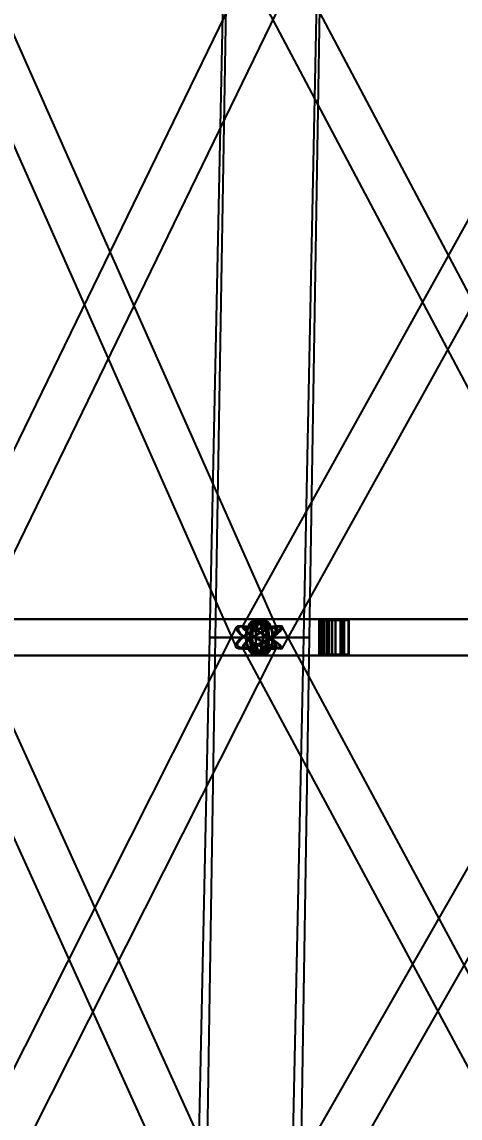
# Model space of a CAD drawing. Header units: millimetres. Extents: x -123812 to 252100, y -3000 to 639000.
# Drawn here: x -11181 to -6279, y 282124 to 294384 of the extents above; entities that cross this region are included whole.
import ezdxf

# ---------------------------------------------------------------- set-up
doc = ezdxf.new("R2010")
doc.units = ezdxf.units.MM
doc.layers.add('D-STR-DIM', color=7, linetype='Continuous', lineweight=13)
doc.layers.add('D-STR-STRC', color=7, linetype='Continuous', lineweight=25)
doc.styles.add('OpenSansCondensed-Light', font='OpenSansCondensed-Light.ttf')
doc.styles.add('TOWER_UNICODE', font='Arial Unicode.ttf')
doc.dimstyles.new('EZDXF', dxfattribs={"dimtxt": 0.25, "dimasz": 0.175, "dimexe": 0.375, "dimexo": 0.125, "dimgap": 0.1, "dimtad": 1, "dimlfac": 100, "dimzin": 12, "dimdsep": 46, "dimtxsty": 'OpenSansCondensed-Light', "dimblk": 'ARCHTICK', "dimcen": 2.5, "dimazin": 3, "dimtfac": 0.5, "dimtmove": 2, "dimatfit": 3})

# ---------------------------------------------------------------- blocks, each defined once
blk = doc.blocks.new('_ARCHTICK')
at = {"color": 0, "linetype": 'BYBLOCK', "const_width": 0.15}
blk.add_lwpolyline([(-0.5, -0.5), (0.5, 0.5)], dxfattribs=at)

msp = doc.modelspace()

# ---------------------------------------------------------------- linework, layer by layer
at = {"layer": 'D-STR-STRC'}
for points in [[(-8594.4, 295111.5), (-12243, 287611.5), (-12243.8, 287591.1), (-12229, 287564.4), (-12199.6, 287533.3), (-12157.7, 287500), (-12105.9, 287466.7), (-12048, 287435.6), (-11987.8, 287408.9), (-11929.5, 287388.5), (-11876.9, 287375.6), (-11833.8, 287371.2), (-11803, 287375.6), (-11786.6, 287388.5), (-8138, 294888.5)], [(-12112.4, 294888.6), (-8783, 287388.6), (-8759.5, 287375.8), (-8722.1, 287371.4), (-8673.4, 287375.8), (-8616.8, 287388.6), (-8556, 287409.1), (-8495.3, 287435.7), (-8438.7, 287466.7), (-8390.2, 287500), (-8353, 287533.3), (-8329.7, 287564.3), (-8321.9, 287590.9), (-8330, 287611.4), (-11659.3, 295111.4)], [(-4551.5, 295124.2), (-8713.3, 287624.2), (-8712.6, 287611.4), (-8697, 287590.9), (-8667.3, 287564.3), (-8625.7, 287533.3), (-8575, 287500), (-8518.6, 287466.7), (-8460.3, 287435.7), (-8404.3, 287409.1), (-8354.2, 287388.6), (-8313.4, 287375.8), (-8284.9, 287371.4), (-8270.4, 287375.8), (-4108.6, 294875.8)], [(-4200.9, 287611.5), (-8174.5, 295111.5), (-8181.4, 295124.4), (-8203.3, 295128.8), (-8238.6, 295124.4), (-8284.9, 295111.5), (-8339.1, 295091.1), (-8397.5, 295064.4), (-8456.1, 295033.3), (-8510.9, 295000), (-8558.1, 294966.7), (-8594.6, 294935.6), (-8617.9, 294908.9), (-8626.4, 294888.5), (-4652.8, 287388.5)], [(-12116.9, 279886.4), (-8329.4, 287386.4), (-8329.5, 287407.2), (-8345.2, 287434.4), (-8375.2, 287466), (-8417.6, 287500), (-8469.5, 287534), (-8527.3, 287565.6), (-8587.1, 287592.8), (-8644.8, 287613.6), (-8696.4, 287626.7), (-8738.6, 287631.2), (-8768.4, 287626.7), (-8783.7, 287613.6), (-12571.2, 280113.6)], [(-8385.8, 280113.7), (-11789.5, 287613.7), (-11813.6, 287626.8), (-11851.4, 287631.3), (-11900.3, 287626.8), (-11957.1, 287613.7), (-12017.7, 287592.8), (-12078.2, 287565.6), (-12134.3, 287534), (-12182.4, 287500), (-12218.9, 287466), (-12241.6, 287434.4), (-12248.8, 287407.2), (-12240.1, 287386.3), (-8836.4, 279886.3)], [(-12111.8, 287296.8), (-8556.5, 287296.8), (-8524.9, 287303.7), (-8495.4, 287324), (-8470.1, 287356.3), (-8450.6, 287398.4), (-8438.4, 287447.4), (-8434.2, 287500), (-8438.4, 287552.6), (-8450.6, 287601.6), (-8470.1, 287643.7), (-8495.4, 287676), (-8524.9, 287696.3), (-8556.5, 287703.2), (-12111.8, 287703.2)], [(-12014.8, 287296.8), (-8491.8, 287296.8), (-8459.6, 287303.7), (-8429.5, 287324), (-8403.7, 287356.3), (-8383.9, 287398.4), (-8371.5, 287447.4), (-8367.2, 287500), (-8371.5, 287552.6), (-8383.9, 287601.6), (-8403.7, 287643.7), (-8429.5, 287676), (-8459.6, 287696.3), (-8491.8, 287703.2), (-12014.8, 287703.2)], [(-8495.8, 279873.2), (-4206.9, 287373.2), (-4207.8, 287386.3), (-4223.6, 287407.2), (-4253.3, 287434.4), (-4294.8, 287466), (-4345.3, 287500), (-4401.4, 287534), (-4459.2, 287565.6), (-4514.8, 287592.8), (-4564.5, 287613.7), (-4604.7, 287626.8), (-4632.8, 287631.3), (-4646.9, 287626.8), (-8935.9, 280126.8)], [(-4230.2, 280113.6), (-8266.4, 287613.6), (-8274.7, 287626.7), (-8297.8, 287631.2), (-8334.1, 287626.7), (-8381.1, 287613.6), (-8435.7, 287592.8), (-8494.1, 287565.6), (-8552.4, 287534), (-8606.5, 287500), (-8652.9, 287466), (-8688.2, 287434.4), (-8710.2, 287407.2), (-8717.2, 287386.4), (-4681, 279886.4)], [(-4426.9, 287703.2), (-8556.5, 287703.2), (-8576.4, 287696.3), (-8594.9, 287676), (-8610.8, 287643.7), (-8623, 287601.6), (-8630.6, 287552.6), (-8633.2, 287500), (-8630.6, 287447.4), (-8623, 287398.4), (-8610.8, 287356.3), (-8594.9, 287324), (-8576.4, 287303.7), (-8556.5, 287296.8), (-4426.9, 287296.8)], [(-4394.6, 287703.2), (-8491.8, 287703.2), (-8512.4, 287696.3), (-8531.5, 287676), (-8548, 287643.7), (-8560.6, 287601.6), (-8568.5, 287552.6), (-8571.2, 287500), (-8568.5, 287447.4), (-8560.6, 287398.4), (-8548, 287356.3), (-8531.5, 287324), (-8512.4, 287303.7), (-8491.8, 287296.8), (-4394.6, 287296.8)]]:
    msp.add_lwpolyline(points, dxfattribs=at)
for points in [[(-9084.2, 287500), (-8028.8, 287500), (-7873.4, 295000), (-8927.4, 295000)], [(-9019.5, 287500), (-7964.1, 287500), (-7839.2, 295000), (-8893.2, 295000)], [(-14965.4, 287300), (-7608.6, 287300), (-7608.6, 287700), (-14965.4, 287700)], [(-13549.6, 287300), (-7579.2, 287300), (-7579.2, 287700), (-13549.6, 287700)], [(-13422.5, 287300), (-7518.6, 287300), (-7518.6, 287700), (-13422.5, 287700)], [(-8390.2, 287500), (-8438.7, 287466.7), (-8495.3, 287435.7), (-8556, 287409.1), (-8616.8, 287388.6), (-8673.4, 287375.8), (-8722.1, 287371.4), (-8759.5, 287375.8), (-8783, 287388.6), (-8791.2, 287409.1), (-8783.3, 287435.7), (-8760, 287466.7), (-8722.8, 287500), (-8674.3, 287533.3), (-8617.7, 287564.3), (-8557, 287590.9), (-8496.3, 287611.4), (-8439.6, 287624.2), (-8390.9, 287628.6), (-8353.5, 287624.2), (-8330, 287611.4), (-8321.9, 287590.9), (-8329.7, 287564.3), (-8353, 287533.3)], [(-8695.4, 287500), (-8643.5, 287466), (-8585.8, 287434.4), (-8526, 287407.2), (-8468.3, 287386.4), (-8416.6, 287373.3), (-8374.4, 287368.8), (-8344.7, 287373.3), (-8329.4, 287386.4), (-8329.5, 287407.2), (-8345.2, 287434.4), (-8375.2, 287466), (-8417.6, 287500), (-8469.5, 287534), (-8527.3, 287565.6), (-8587.1, 287592.8), (-8644.8, 287613.6), (-8696.4, 287626.7), (-8738.6, 287631.2), (-8768.4, 287626.7), (-8783.7, 287613.6), (-8783.5, 287592.8), (-8767.8, 287565.6), (-8737.8, 287534)], [(-8406.6, 287500), (-8450.3, 287470), (-8501.3, 287442), (-8556.1, 287418), (-8610.8, 287399.6), (-8661.9, 287388), (-8705.8, 287384), (-8739.5, 287388), (-8760.7, 287399.6), (-8768.1, 287418), (-8761, 287442), (-8740, 287470), (-8706.4, 287500), (-8662.7, 287530), (-8611.7, 287558), (-8557, 287582), (-8502.2, 287600.4), (-8451.1, 287612), (-8407.2, 287616), (-8373.5, 287612), (-8352.3, 287600.4), (-8345, 287582), (-8352, 287558), (-8373.1, 287530)], [(-8681.7, 287500), (-8635, 287469.4), (-8582.9, 287440.9), (-8529, 287416.4), (-8476.9, 287397.6), (-8430.3, 287385.8), (-8392.3, 287381.7), (-8365.5, 287385.8), (-8351.7, 287397.6), (-8351.9, 287416.4), (-8366, 287440.9), (-8393.1, 287469.4), (-8431.3, 287500), (-8478, 287530.6), (-8530.1, 287559.1), (-8584, 287583.6), (-8636.1, 287602.4), (-8682.7, 287614.2), (-8720.7, 287618.3), (-8747.5, 287614.2), (-8761.3, 287602.4), (-8761.1, 287583.6), (-8747, 287559.1), (-8720, 287530.6)], [(-8606.5, 287500), (-8652.9, 287466), (-8688.2, 287434.4), (-8710.2, 287407.2), (-8717.2, 287386.4), (-8709, 287373.3), (-8685.9, 287368.8), (-8649.6, 287373.3), (-8602.5, 287386.4), (-8547.9, 287407.2), (-8489.5, 287434.4), (-8431.2, 287466), (-8377.1, 287500), (-8330.8, 287534), (-8295.5, 287565.6), (-8273.5, 287592.8), (-8266.4, 287613.6), (-8274.7, 287626.7), (-8297.8, 287631.2), (-8334.1, 287626.7), (-8381.1, 287613.6), (-8435.7, 287592.8), (-8494.1, 287565.6), (-8552.4, 287534)], [(-8408.7, 287500), (-8358, 287466.7), (-8316.3, 287435.7), (-8286.7, 287409.1), (-8271, 287388.6), (-8270.4, 287375.8), (-8284.9, 287371.4), (-8313.4, 287375.8), (-8354.2, 287388.6), (-8404.3, 287409.1), (-8460.3, 287435.7), (-8518.6, 287466.7), (-8575, 287500), (-8625.7, 287533.3), (-8667.3, 287564.3), (-8697, 287590.9), (-8712.6, 287611.4), (-8713.3, 287624.2), (-8698.8, 287628.6), (-8670.2, 287624.2), (-8629.5, 287611.4), (-8579.4, 287590.9), (-8523.3, 287564.3), (-8465.1, 287533.3)], [(-8595.3, 287500), (-8637, 287469.4), (-8668.9, 287440.9), (-8688.7, 287416.4), (-8695.1, 287397.6), (-8687.6, 287385.8), (-8666.8, 287381.7), (-8634, 287385.8), (-8591.6, 287397.6), (-8542.4, 287416.4), (-8489.7, 287440.9), (-8437.2, 287469.4), (-8388.4, 287500), (-8346.6, 287530.6), (-8314.8, 287559.1), (-8295, 287583.6), (-8288.6, 287602.4), (-8296.1, 287614.2), (-8316.9, 287618.3), (-8349.6, 287614.2), (-8392, 287602.4), (-8441.2, 287583.6), (-8493.9, 287559.1), (-8546.4, 287530.6)], [(-8416.9, 287500), (-8371.1, 287470), (-8333.6, 287442), (-8306.9, 287418), (-8292.8, 287399.6), (-8292.2, 287388), (-8305.2, 287384), (-8331, 287388), (-8367.7, 287399.6), (-8412.9, 287418), (-8463.4, 287442), (-8515.9, 287470), (-8566.8, 287500), (-8612.5, 287530), (-8650, 287558), (-8676.8, 287582), (-8690.9, 287600.4), (-8691.5, 287612), (-8678.4, 287616), (-8652.7, 287612), (-8615.9, 287600.4), (-8570.8, 287582), (-8520.2, 287558), (-8467.7, 287530)], [(-8678.8, 287500), (-8674.6, 287447.4), (-8662.4, 287398.4), (-8643, 287356.3), (-8617.6, 287324), (-8588.2, 287303.7), (-8556.5, 287296.8), (-8524.9, 287303.7), (-8495.4, 287324), (-8470.1, 287356.3), (-8450.6, 287398.4), (-8438.4, 287447.4), (-8434.2, 287500), (-8438.4, 287552.6), (-8450.6, 287601.6), (-8470.1, 287643.7), (-8495.4, 287676), (-8524.9, 287696.3), (-8556.5, 287703.2), (-8588.2, 287696.3), (-8617.6, 287676), (-8643, 287643.7), (-8662.4, 287601.6), (-8674.6, 287552.6)], [(-8669.2, 287500), (-8665.3, 287451.5), (-8654.1, 287406.4), (-8636.2, 287367.6), (-8612.8, 287337.9), (-8585.7, 287319.2), (-8556.5, 287312.8), (-8527.4, 287319.2), (-8500.2, 287337.9), (-8476.9, 287367.6), (-8459, 287406.4), (-8447.7, 287451.5), (-8443.9, 287500), (-8447.7, 287548.5), (-8459, 287593.6), (-8476.9, 287632.4), (-8500.2, 287662.1), (-8527.4, 287680.8), (-8556.5, 287687.2), (-8585.7, 287680.8), (-8612.8, 287662.1), (-8636.2, 287632.4), (-8654.1, 287593.6), (-8665.3, 287548.5)], [(-8633.2, 287500), (-8630.6, 287447.4), (-8623, 287398.4), (-8610.8, 287356.3), (-8594.9, 287324), (-8576.4, 287303.7), (-8556.5, 287296.8), (-8536.7, 287303.7), (-8518.2, 287324), (-8502.3, 287356.3), (-8490.1, 287398.4), (-8482.4, 287447.4), (-8479.8, 287500), (-8482.4, 287552.6), (-8490.1, 287601.6), (-8502.3, 287643.7), (-8518.2, 287676), (-8536.7, 287696.3), (-8556.5, 287703.2), (-8576.4, 287696.3), (-8594.9, 287676), (-8610.8, 287643.7), (-8623, 287601.6), (-8630.6, 287552.6)], [(-8627.2, 287500), (-8624.8, 287451.5), (-8617.7, 287406.4), (-8606.5, 287367.6), (-8591.8, 287337.9), (-8574.8, 287319.2), (-8556.5, 287312.8), (-8538.2, 287319.2), (-8521.2, 287337.9), (-8506.5, 287367.6), (-8495.3, 287406.4), (-8488.2, 287451.5), (-8485.8, 287500), (-8488.2, 287548.5), (-8495.3, 287593.6), (-8506.5, 287632.4), (-8521.2, 287662.1), (-8538.2, 287680.8), (-8556.5, 287687.2), (-8574.8, 287680.8), (-8591.8, 287662.1), (-8606.5, 287632.4), (-8617.7, 287593.6), (-8624.8, 287548.5)], [(-8616.4, 287500), (-8612.2, 287447.4), (-8599.7, 287398.4), (-8579.9, 287356.3), (-8554.1, 287324), (-8524.1, 287303.7), (-8491.8, 287296.8), (-8459.6, 287303.7), (-8429.5, 287324), (-8403.7, 287356.3), (-8383.9, 287398.4), (-8371.5, 287447.4), (-8367.2, 287500), (-8371.5, 287552.6), (-8383.9, 287601.6), (-8403.7, 287643.7), (-8429.5, 287676), (-8459.6, 287696.3), (-8491.8, 287703.2), (-8524.1, 287696.3), (-8554.1, 287676), (-8579.9, 287643.7), (-8599.7, 287601.6), (-8612.2, 287552.6)], [(-8606.6, 287500), (-8602.7, 287451.5), (-8591.2, 287406.4), (-8573, 287367.6), (-8549.2, 287337.9), (-8521.5, 287319.2), (-8491.8, 287312.8), (-8462.1, 287319.2), (-8434.4, 287337.9), (-8410.7, 287367.6), (-8392.4, 287406.4), (-8381, 287451.5), (-8377, 287500), (-8381, 287548.5), (-8392.4, 287593.6), (-8410.7, 287632.4), (-8434.4, 287662.1), (-8462.1, 287680.8), (-8491.8, 287687.2), (-8521.5, 287680.8), (-8549.2, 287662.1), (-8573, 287632.4), (-8591.2, 287593.6), (-8602.7, 287548.5)], [(-8571.2, 287500), (-8568.5, 287447.4), (-8560.6, 287398.4), (-8548, 287356.3), (-8531.5, 287324), (-8512.4, 287303.7), (-8491.8, 287296.8), (-8471.3, 287303.7), (-8452.1, 287324), (-8435.7, 287356.3), (-8423, 287398.4), (-8415.1, 287447.4), (-8412.4, 287500), (-8415.1, 287552.6), (-8423, 287601.6), (-8435.7, 287643.7), (-8452.1, 287676), (-8471.3, 287696.3), (-8491.8, 287703.2), (-8512.4, 287696.3), (-8531.5, 287676), (-8548, 287643.7), (-8560.6, 287601.6), (-8568.5, 287552.6)], [(-8565, 287500), (-8562.5, 287451.5), (-8555.2, 287406.4), (-8543.6, 287367.6), (-8528.4, 287337.9), (-8510.8, 287319.2), (-8491.8, 287312.8), (-8472.9, 287319.2), (-8455.2, 287337.9), (-8440.1, 287367.6), (-8428.5, 287406.4), (-8421.2, 287451.5), (-8418.7, 287500), (-8421.2, 287548.5), (-8428.5, 287593.6), (-8440.1, 287632.4), (-8455.2, 287662.1), (-8472.9, 287680.8), (-8491.8, 287687.2), (-8510.8, 287680.8), (-8528.4, 287662.1), (-8543.6, 287632.4), (-8555.2, 287593.6), (-8562.5, 287548.5)], [(-7579.2, 287700), (-7858.8, 287700), (-7858.8, 287300), (-7579.2, 287300)], [(-7587.6, 287688), (-7850.4, 287688), (-7850.4, 287312), (-7587.6, 287312)], [(-7608.6, 287700), (-7829.4, 287700), (-7829.4, 287300), (-7608.6, 287300)], [(-7615.2, 287688), (-7822.8, 287688), (-7822.8, 287312), (-7615.2, 287312)], [(-7518.6, 287700), (-7802.7, 287700), (-7802.7, 287300), (-7518.6, 287300)], [(-7527.1, 287688), (-7794.2, 287688), (-7794.2, 287312), (-7527.1, 287312)], [(-7769.9, 287300), (50.9, 287300), (50.9, 287700), (-7769.9, 287700)], [(-7668.1, 287700), (-7769.9, 287700), (-7769.9, 287300), (-7668.1, 287300)], [(-7671.1, 287688), (-7766.9, 287688), (-7766.9, 287312), (-7671.1, 287312)], [(-7749.8, 287300), (89.2, 287300), (89.2, 287700), (-7749.8, 287700)], [(-7571.5, 287700), (-7749.8, 287700), (-7749.8, 287300), (-7571.5, 287300)], [(-7576.8, 287688), (-7744.5, 287688), (-7744.5, 287312), (-7576.8, 287312)], [(-7714.7, 287300), (54, 287300), (54, 287700), (-7714.7, 287700)], [(-7606.7, 287700), (-7714.7, 287700), (-7714.7, 287300), (-7606.7, 287300)], [(-7609.9, 287688), (-7711.4, 287688), (-7711.4, 287312), (-7609.9, 287312)], [(-9244.2, 280000), (-8187.5, 280000), (-8028.8, 287500), (-9084.2, 287500)], [(-9139.5, 280000), (-8082.7, 280000), (-7964.1, 287500), (-9019.5, 287500)], [(-8028.8, 287500), (-8046.8, 287500), (-8099.5, 287500), (-8183.4, 287500), (-8292.7, 287500), (-8419.9, 287500), (-8556.5, 287500), (-8693.1, 287500), (-8820.4, 287500), (-8929.6, 287500), (-9013.5, 287500), (-9066.2, 287500), (-9084.2, 287500), (-9066.2, 287500), (-9013.5, 287500), (-8929.6, 287500), (-8820.4, 287500), (-8693.1, 287500), (-8556.5, 287500), (-8419.9, 287500), (-8292.7, 287500), (-8183.4, 287500), (-8099.5, 287500), (-8046.8, 287500)], [(-7964.1, 287500), (-7982.1, 287500), (-8034.8, 287500), (-8118.7, 287500), (-8228, 287500), (-8355.3, 287500), (-8491.8, 287500), (-8628.4, 287500), (-8755.7, 287500), (-8865, 287500), (-8948.8, 287500), (-9001.5, 287500), (-9019.5, 287500), (-9001.5, 287500), (-8948.8, 287500), (-8865, 287500), (-8755.7, 287500), (-8628.4, 287500), (-8491.8, 287500), (-8355.3, 287500), (-8228, 287500), (-8118.7, 287500), (-8034.8, 287500), (-7982.1, 287500)]]:
    msp.add_lwpolyline(points, close=True, dxfattribs=at)

# ---------------------------------------------------------------- dimensions: what is measured, and where the dimension line sits
at = {"layer": 'D-STR-DIM'}
msp.add_linear_dim(base=(-112000, 0), p1=(0, 0), p2=(0, 634000), angle=90, dimstyle='EZDXF', override={"dimtxt": 8400, "dimasz": 3750, "dimexe": 2100, "dimexo": 1800, "dimgap": 2100, "dimtad": 1, "dimdec": 0, "dimlfac": 1, "dimlunit": 2, "dimtxsty": 'TOWER_UNICODE', "dimclrd": 7, "dimclre": 7, "dimclrt": 7}, dxfattribs=at).render()

doc.saveas('drawing.dxf')
